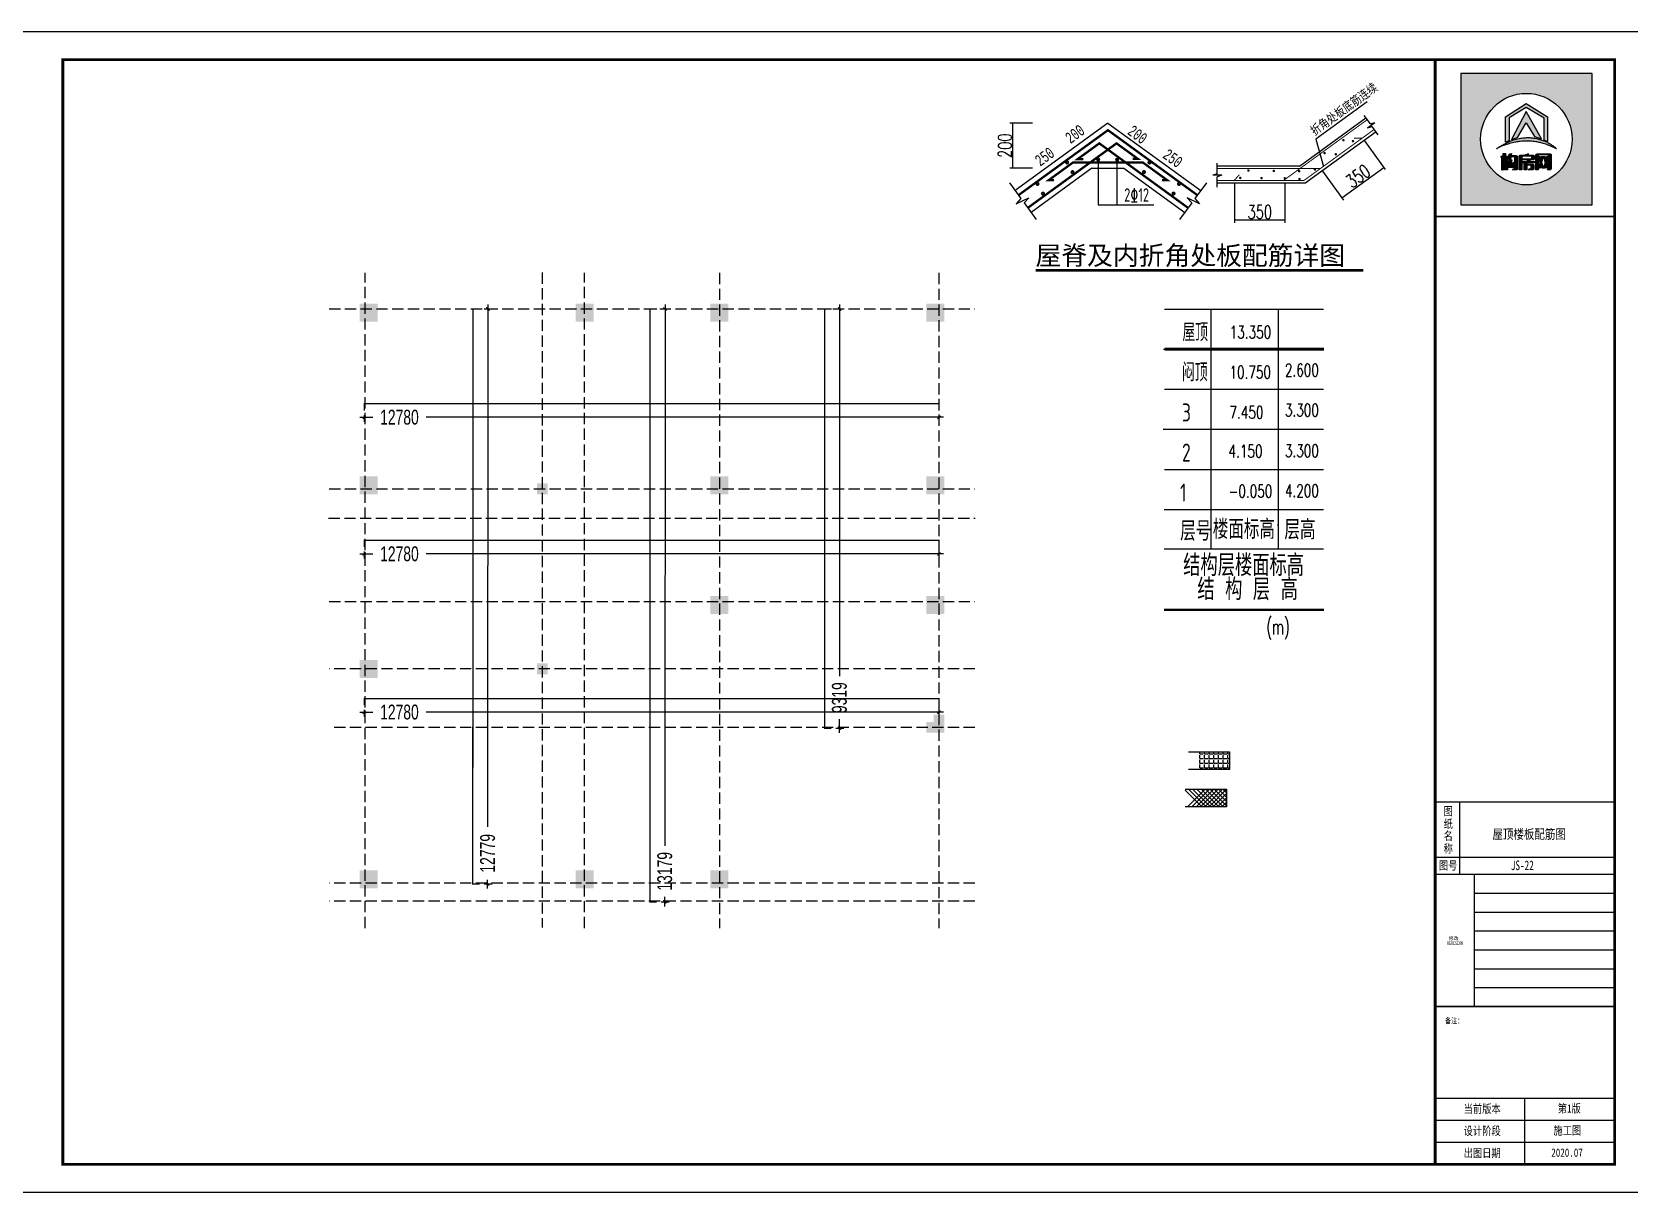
# Model space of a CAD drawing. Header units: millimetres. Extents: x -807114 to 558292, y -468455 to -61603.
# Drawn here: x 406278 to 441795, y -254641 to -228857 of the extents above; entities that cross this region are included whole.
import ezdxf
from ezdxf.enums import TextEntityAlignment as Align

# ---------------------------------------------------------------- set-up
doc = ezdxf.new("R2010")
doc.units = ezdxf.units.MM
doc.header["$LTSCALE"] = 1000
doc.linetypes.add('DASH', pattern=[0.35, 0.25, -0.1])
for name, color, linetype in [('DDIM', 2, 'Continuous'), ('DIM', 3, 'Continuous'), ('DIM_SYMB', 3, 'Continuous'), ('GANG', 1, 'Continuous'), ('lead', 3, 'Continuous'), ('PUB_DIM', 3, 'Continuous'), ('PUB_TAB', 117, 'Continuous'), ('PUB_TEXT', 3, 'Continuous'), ('PUB_TITLE', 4, 'Continuous'), ('REIN', 1, 'Continuous'), ('S_BEAMDIMMASS', 2, 'Continuous'), ('STEEL', 1, 'Continuous'), ('TE', 221, 'Continuous'), ('TEXT', 7, 'Continuous'), ('XX', 8, 'Continuous'), ('YHJ_图名', 7, 'Continuous'), ('建-文字', 7, 'Continuous'), ('建-轴', 1, 'Continuous')]:
    doc.layers.add(name, color=color, linetype=linetype)
doc.layers.add('YHG_表格', color=3, linetype='Continuous', lineweight=18)
doc.styles.add('_HZTXT', font='txt', dxfattribs={"bigfont": 'HZTXT'})
doc.styles.add('_SIMPLEX', font='txt.shx', dxfattribs={"width": 0.8, "bigfont": 'hztxt.shx'})
doc.styles.add('_TCH_DIM_T3', font='SIMPLEX', dxfattribs={"width": 0.705882, "bigfont": 'GBCBIG'})
doc.styles.add('HCJG_Dim', font='HCJG.shx', dxfattribs={"width": 0.7, "bigfont": 'hztxt.shx'})
doc.styles.add('HZTXT', font='MONOTXT', dxfattribs={"width": 0.7, "height": 450, "bigfont": 'HZTXT'})
doc.styles.add('TSSD_Rein', font='Tssdeng.shx', dxfattribs={"width": 0.7, "bigfont": 'hztxt.shx'})
doc.styles.add('uni-黑体', font='simhei.ttf')
doc.styles.add('ZDBOX', font='simsun.ttc', dxfattribs={"width": 0.7})
doc.styles.add('双线', font='tssdeng2.shx', dxfattribs={"width": 0.75, "bigfont": 'tssdchn.shx'})
doc.styles.add('宋体', font='simsun.ttc', dxfattribs={"width": 0.8})
doc.styles.add('黑体', font='', dxfattribs={"width": 0.85})
doc.styles.get('黑体').set_extended_font_data('SimHei')
doc.dimstyles.new('_TCH_ARCH&&25', dxfattribs={"dimtxt": 74.375, "dimasz": 25, "dimexe": 62.5, "dimexo": 75, "dimgap": 25, "dimtad": 1, "dimdec": 0, "dimzin": 0, "dimdsep": 46, "dimtxsty": '_TCH_DIM_T3', "dimblk": 'ARCHTICK', "dimcen": 0.09, "dimclrt": 7, "dimazin": 2, "dimtfac": 1, "dimtdec": 0, "dimtix": 1, "dimtmove": 2, "dimatfit": 3, "dimfxl": 1, "dimtolj": 1, "dimtzin": 0, "dimarcsym": 0})
doc.dimstyles.new('HCJG_100_100', dxfattribs={"dimtxt": 300, "dimasz": 100, "dimexe": 100, "dimexo": 250, "dimgap": 100, "dimtad": 1, "dimdec": 0, "dimzin": 0, "dimdsep": 46, "dimtxsty": 'HCJG_Dim', "dimblk": 'ArchTick', "dimcen": 0, "dimdle": 100, "dimclrd": 3, "dimclre": 3, "dimclrt": 7, "dimadec": 0, "dimazin": 0, "dimtfac": 1, "dimtdec": 0, "dimtix": 1, "dimtmove": 2, "dimatfit": 3, "dimfxl": 1, "dimtolj": 1, "dimtzin": 0, "dimarcsym": 0})

# ---------------------------------------------------------------- blocks, each defined once
blk = doc.blocks.new('sadasfafa')
h = blk.add_hatch(color=252)
h.dxf.hatch_style = 1
h.paths.add_polyline_path([(1853311, -2488040), (1853311, -2490368), (1855639, -2490368), (1855639, -2488040)])
h.paths.add_polyline_path([(1855286, -2489204, 1), (1853664, -2489204, 1)], flags=16)
edge = h.paths.add_edge_path(flags=0)
edge.add_spline(control_points=[(1853945, -2489376), (1853935, -2489385), (1854022, -2489327), (1854064, -2489324), (1854178, -2489280), (1854273, -2489257), (1854375, -2489242), (1854470, -2489236), (1854555, -2489239), (1854630, -2489250), (1854700, -2489259), (1854781, -2489280), (1854854, -2489303), (1854917, -2489335), (1854967, -2489354), (1854993, -2489368), (1855014, -2489382), (1854982, -2489354), (1854965, -2489332), (1854910, -2489297), (1854854, -2489260), (1854784, -2489234), (1854713, -2489206), (1854640, -2489189), (1854569, -2489179), (1854497, -2489176), (1854414, -2489178), (1854321, -2489198), (1854229, -2489222), (1854147, -2489257), (1854080, -2489292), (1854021, -2489325), (1853977, -2489352), (1853953, -2489369), (1853945, -2489376)], knot_values=[0, 0, 0, 0, 114.670179, 423.637006, 763.89867, 1083.683754, 1343.405239, 1688.07646, 1952.326814, 2113.699055, 2375.693807, 2595.188681, 2872.839541, 3068.155951, 3238.592156, 3348.056762, 3361.095167, 3431.805845, 3527.265261, 3733.200323, 3952.805082, 4160.23278, 4398.128766, 4650.488133, 4837.16968, 5050.428326, 5308.684497, 5588.159898, 5913.430939, 6163.12325, 6398.139207, 6601.625078, 6772.549769, 6871.149972, 6871.149972, 6871.149972, 6871.149972], degree=3, periodic=1)
h.paths.add_polyline_path([(1854530, -2489580), (1854534, -2489580), (1854534, -2489603), (1854618, -2489603), (1854618, -2489621), (1854481, -2489621), (1854481, -2489650), (1854589, -2489650), (1854599, -2489656), (1854606, -2489666), (1854606, -2489733), (1854600, -2489742), (1854590, -2489750), (1854506, -2489750), (1854514, -2489740), (1854518, -2489731), (1854552, -2489731), (1854558, -2489728), (1854560, -2489721), (1854560, -2489675), (1854558, -2489670), (1854553, -2489667), (1854481, -2489667), (1854481, -2489750), (1854436, -2489750), (1854436, -2489626), (1854433, -2489621), (1854406, -2489621), (1854406, -2489603), (1854488, -2489603), (1854488, -2489590)], flags=0)
h.paths.add_polyline_path([(1854486, -2489468), (1854506, -2489461), (1854506, -2489485), (1854510, -2489489), (1854601, -2489489), (1854609, -2489494), (1854615, -2489502), (1854615, -2489556), (1854607, -2489564), (1854599, -2489569), (1854401, -2489569), (1854394, -2489573), (1854394, -2489750), (1854349, -2489750), (1854349, -2489504), (1854355, -2489495), (1854367, -2489489), (1854462, -2489489), (1854462, -2489474)], flags=0)
h.paths.add_polyline_path([(1854394, -2489554), (1854394, -2489512), (1854404, -2489506), (1854562, -2489506), (1854570, -2489513), (1854570, -2489554)], flags=0)
h.paths.add_polyline_path([(1854214, -2489569), (1854203, -2489632), (1854193, -2489683), (1854194, -2489689), (1854218, -2489689), (1854220, -2489683), (1854214, -2489633), (1854254, -2489614), (1854263, -2489686), (1854263, -2489700), (1854255, -2489709), (1854159, -2489709), (1854150, -2489702), (1854148, -2489692), (1854173, -2489569)], flags=0)
h.paths.add_polyline_path([(1854187, -2489466), (1854213, -2489458), (1854207, -2489496), (1854296, -2489496), (1854305, -2489498), (1854312, -2489505), (1854314, -2489513), (1854314, -2489733), (1854310, -2489741), (1854301, -2489750), (1854231, -2489750), (1854238, -2489741), (1854243, -2489730), (1854261, -2489730), (1854268, -2489727), (1854270, -2489720), (1854270, -2489531), (1854270, -2489526), (1854267, -2489521), (1854260, -2489516), (1854202, -2489516), (1854201, -2489534), (1854196, -2489558), (1854150, -2489558), (1854159, -2489535), (1854165, -2489504), (1854167, -2489471)], flags=0)
h.paths.add_polyline_path([(1854140, -2489544), (1854140, -2489750), (1854114, -2489750), (1854114, -2489544)], flags=0)
h.paths.add_polyline_path([(1854056, -2489544), (1854053, -2489750), (1854031, -2489750), (1854031, -2489544)], flags=0)
h.paths.add_polyline_path([(1854107, -2489459), (1854107, -2489508), (1854139, -2489508), (1854139, -2489527), (1854107, -2489527), (1854107, -2489750), (1854062, -2489750), (1854062, -2489527), (1854029, -2489527), (1854029, -2489508), (1854062, -2489508), (1854062, -2489459)], flags=0)
h.paths.add_polyline_path([(1854209, -2489211), (1854471, -2488714), (1854743, -2489200), (1854618, -2489155), (1854470, -2488913), (1854318, -2489172)], flags=0)
h.paths.add_polyline_path([(1854102, -2488808), (1854470, -2488575), (1854848, -2488810), (1854848, -2489247), (1854790, -2489223), (1854790, -2488832), (1854471, -2488643), (1854168, -2488829), (1854168, -2489231), (1854102, -2489257)], flags=0)
h.paths.add_polyline_path([(1854685, -2489750), (1854641, -2489750), (1854641, -2489488), (1854641, -2489484), (1854646, -2489475), (1854656, -2489467), (1854898, -2489467), (1854907, -2489471), (1854916, -2489478), (1854916, -2489731), (1854908, -2489743), (1854902, -2489750), (1854847, -2489750), (1854858, -2489732), (1854866, -2489731), (1854869, -2489724), (1854869, -2489718), (1854867, -2489718), (1854836, -2489718), (1854826, -2489684), (1854814, -2489718), (1854746, -2489718), (1854736, -2489684), (1854722, -2489718), (1854689, -2489718), (1854689, -2489709), (1854691, -2489709), (1854720, -2489621), (1854685, -2489512)], flags=0)
h.paths.add_polyline_path([(1854779, -2489518), (1854809, -2489621), (1854781, -2489709), (1854777, -2489709), (1854750, -2489621), (1854775, -2489518)], flags=0)
h = blk.add_hatch(color=7)
h.dxf.hatch_style = 1
h.paths.add_polyline_path([(1854102, -2489257), (1854168, -2489231), (1854168, -2488829), (1854471, -2488643), (1854790, -2488832), (1854790, -2489223), (1854848, -2489247), (1854848, -2488810), (1854470, -2488575), (1854102, -2488808)])
h = blk.add_hatch(color=7)
h.dxf.hatch_style = 1
h.paths.add_polyline_path([(1854318, -2489172), (1854470, -2488913), (1854618, -2489155), (1854743, -2489200), (1854471, -2488714), (1854209, -2489211)])
h = blk.add_hatch(color=7)
h.dxf.hatch_style = 1
edge = h.paths.add_edge_path()
edge.add_spline(control_points=[(1853945, -2489376), (1853953, -2489369), (1853977, -2489352), (1854021, -2489325), (1854080, -2489292), (1854147, -2489257), (1854229, -2489222), (1854321, -2489198), (1854414, -2489178), (1854497, -2489176), (1854569, -2489179), (1854640, -2489189), (1854713, -2489206), (1854784, -2489234), (1854854, -2489260), (1854910, -2489297), (1854965, -2489332), (1854982, -2489354), (1855014, -2489382), (1854993, -2489368), (1854967, -2489354), (1854917, -2489335), (1854854, -2489303), (1854781, -2489280), (1854700, -2489259), (1854630, -2489250), (1854555, -2489239), (1854470, -2489236), (1854375, -2489242), (1854273, -2489257), (1854178, -2489280), (1854064, -2489324), (1854022, -2489327), (1853935, -2489385), (1853945, -2489376)], knot_values=[0, 0, 0, 0, 98.600203, 269.524894, 473.010766, 708.026723, 957.719033, 1282.990074, 1562.465475, 1820.721647, 2033.980292, 2220.661839, 2473.021206, 2710.917192, 2918.34489, 3137.949649, 3343.884711, 3439.344127, 3510.054805, 3523.09321, 3632.557816, 3802.994021, 3998.310431, 4275.961291, 4495.456165, 4757.450917, 4918.823158, 5183.073513, 5527.744733, 5787.466218, 6107.251302, 6447.512966, 6756.479793, 6871.149972, 6871.149972, 6871.149972, 6871.149972], degree=3, periodic=1)
h = blk.add_hatch(color=7)
h.dxf.hatch_style = 1
h.paths.add_polyline_path([(1854062, -2489459), (1854062, -2489508), (1854029, -2489508), (1854029, -2489527), (1854062, -2489527), (1854062, -2489750), (1854107, -2489750), (1854107, -2489527), (1854139, -2489527), (1854139, -2489508), (1854107, -2489508), (1854107, -2489459)])
h = blk.add_hatch(color=7)
h.dxf.hatch_style = 1
h.paths.add_polyline_path([(1854031, -2489544), (1854031, -2489750), (1854053, -2489750), (1854056, -2489544)])
h = blk.add_hatch(color=7)
h.dxf.hatch_style = 1
h.paths.add_polyline_path([(1854114, -2489544), (1854114, -2489750), (1854140, -2489750), (1854140, -2489544)])
h = blk.add_hatch(color=7)
h.dxf.hatch_style = 1
h.paths.add_polyline_path([(1854173, -2489569), (1854148, -2489692), (1854150, -2489702), (1854159, -2489709), (1854255, -2489709), (1854263, -2489700), (1854263, -2489686), (1854254, -2489614), (1854214, -2489633), (1854220, -2489683), (1854218, -2489689), (1854194, -2489689), (1854193, -2489683), (1854203, -2489632), (1854214, -2489569)])
h = blk.add_hatch(color=7)
h.dxf.hatch_style = 1
h.paths.add_polyline_path([(1854167, -2489471), (1854165, -2489504), (1854159, -2489535), (1854150, -2489558), (1854196, -2489558), (1854201, -2489534), (1854202, -2489516), (1854260, -2489516), (1854267, -2489521), (1854270, -2489526), (1854270, -2489531), (1854270, -2489720), (1854268, -2489727), (1854261, -2489730), (1854243, -2489730), (1854238, -2489741), (1854231, -2489750), (1854301, -2489750), (1854310, -2489741), (1854314, -2489733), (1854314, -2489513), (1854312, -2489505), (1854305, -2489498), (1854296, -2489496), (1854207, -2489496), (1854213, -2489458), (1854187, -2489466)])
h = blk.add_hatch(color=7)
h.dxf.hatch_style = 1
h.paths.add_polyline_path([(1854462, -2489474), (1854462, -2489489), (1854367, -2489489), (1854355, -2489495), (1854349, -2489504), (1854349, -2489750), (1854394, -2489750), (1854394, -2489573), (1854401, -2489569), (1854599, -2489569), (1854607, -2489564), (1854615, -2489556), (1854615, -2489502), (1854609, -2489494), (1854601, -2489489), (1854510, -2489489), (1854506, -2489485), (1854506, -2489461), (1854486, -2489468)])
h.paths.add_polyline_path([(1854394, -2489554), (1854394, -2489512), (1854404, -2489506), (1854562, -2489506), (1854570, -2489513), (1854570, -2489554)], flags=16)
h = blk.add_hatch(color=7)
h.dxf.hatch_style = 1
h.paths.add_polyline_path([(1854488, -2489590), (1854488, -2489603), (1854406, -2489603), (1854406, -2489621), (1854433, -2489621), (1854436, -2489626), (1854436, -2489750), (1854481, -2489750), (1854481, -2489667), (1854553, -2489667), (1854558, -2489670), (1854560, -2489675), (1854560, -2489721), (1854558, -2489728), (1854552, -2489731), (1854518, -2489731), (1854514, -2489740), (1854506, -2489750), (1854590, -2489750), (1854600, -2489742), (1854606, -2489733), (1854606, -2489666), (1854599, -2489656), (1854589, -2489650), (1854481, -2489650), (1854481, -2489621), (1854618, -2489621), (1854618, -2489603), (1854534, -2489603), (1854534, -2489580), (1854530, -2489580)])
h = blk.add_hatch(color=7)
h.dxf.hatch_style = 1
h.paths.add_polyline_path([(1854685, -2489512), (1854685, -2489493), (1854693, -2489483), (1854862, -2489483), (1854869, -2489491), (1854869, -2489724), (1854866, -2489731), (1854858, -2489732), (1854847, -2489750), (1854902, -2489750), (1854908, -2489743), (1854916, -2489731), (1854916, -2489478), (1854907, -2489471), (1854898, -2489467), (1854656, -2489467), (1854646, -2489475), (1854641, -2489484), (1854641, -2489488), (1854641, -2489750), (1854685, -2489750)])
h = blk.add_hatch(color=7)
h.dxf.hatch_style = 1
h.paths.add_polyline_path([(1854866, -2489709), (1854840, -2489621), (1854866, -2489512), (1854836, -2489512), (1854824, -2489558), (1854808, -2489512), (1854745, -2489512), (1854734, -2489557), (1854719, -2489512), (1854689, -2489512), (1854720, -2489621), (1854691, -2489709), (1854689, -2489709), (1854689, -2489710), (1854689, -2489718), (1854722, -2489718), (1854736, -2489684), (1854746, -2489718), (1854814, -2489718), (1854826, -2489684), (1854836, -2489718), (1854867, -2489718), (1854867, -2489709)])
h.paths.add_polyline_path([(1854779, -2489518), (1854809, -2489621), (1854781, -2489709), (1854777, -2489709), (1854750, -2489621), (1854775, -2489518)], flags=16)
for points in [[(1855639, -2488040), (1853311, -2488040), (1853311, -2490368), (1855639, -2490368)], [(1854102, -2489257), (1854102, -2488808), (1854470, -2488575), (1854848, -2488810), (1854848, -2489247), (1854790, -2489223), (1854790, -2488832), (1854471, -2488643), (1854168, -2488829), (1854168, -2489231)], [(1854209, -2489211), (1854318, -2489172), (1854470, -2488913), (1854618, -2489155), (1854743, -2489200), (1854471, -2488714)], [(1854062, -2489459), (1854107, -2489459), (1854107, -2489508), (1854139, -2489508), (1854139, -2489527), (1854107, -2489527), (1854107, -2489750), (1854062, -2489750), (1854062, -2489527), (1854029, -2489527), (1854029, -2489508), (1854062, -2489508)], [(1854056, -2489544), (1854031, -2489544), (1854031, -2489750), (1854053, -2489750)], [(1854114, -2489544), (1854140, -2489544), (1854140, -2489750), (1854114, -2489750)], [(1854462, -2489474), (1854486, -2489468), (1854506, -2489461), (1854506, -2489485), (1854510, -2489489), (1854601, -2489489), (1854609, -2489494), (1854615, -2489502), (1854615, -2489556), (1854607, -2489564), (1854599, -2489569), (1854401, -2489569), (1854394, -2489573), (1854394, -2489750), (1854349, -2489750), (1854349, -2489504), (1854355, -2489495), (1854367, -2489489), (1854462, -2489489)], [(1854394, -2489554), (1854570, -2489554), (1854570, -2489513), (1854562, -2489506), (1854404, -2489506), (1854394, -2489512)], [(1854488, -2489590), (1854530, -2489580), (1854534, -2489580), (1854534, -2489603), (1854618, -2489603), (1854618, -2489621), (1854481, -2489621), (1854481, -2489650), (1854589, -2489650), (1854599, -2489656), (1854606, -2489666), (1854606, -2489733), (1854600, -2489742), (1854590, -2489750), (1854506, -2489750), (1854514, -2489740), (1854518, -2489731), (1854552, -2489731), (1854558, -2489728), (1854560, -2489721), (1854560, -2489675), (1854558, -2489670), (1854553, -2489667), (1854481, -2489667), (1854481, -2489750), (1854436, -2489750), (1854436, -2489626), (1854433, -2489621), (1854406, -2489621), (1854406, -2489603), (1854488, -2489603)], [(1854641, -2489750), (1854641, -2489488), (1854641, -2489484), (1854646, -2489475), (1854656, -2489467), (1854898, -2489467), (1854907, -2489471), (1854916, -2489478), (1854916, -2489731), (1854908, -2489743), (1854902, -2489750), (1854847, -2489750), (1854858, -2489732), (1854866, -2489731), (1854869, -2489724), (1854869, -2489491), (1854862, -2489483), (1854693, -2489483), (1854685, -2489493), (1854685, -2489750)], [(1854775, -2489518), (1854779, -2489518), (1854809, -2489621), (1854781, -2489709), (1854777, -2489709), (1854750, -2489621)]]:
    blk.add_lwpolyline(points, close=True)
for points in [[(1854173, -2489569), (1854214, -2489569), (1854203, -2489632), (1854193, -2489683), (1854194, -2489689), (1854218, -2489689), (1854220, -2489683), (1854214, -2489633), (1854254, -2489614), (1854263, -2489686), (1854263, -2489700), (1854255, -2489709), (1854159, -2489709), (1854150, -2489702), (1854148, -2489692), (1854173, -2489569)], [(1854167, -2489471), (1854187, -2489466), (1854213, -2489458), (1854207, -2489496), (1854296, -2489496), (1854305, -2489498), (1854312, -2489505), (1854314, -2489513), (1854314, -2489733), (1854310, -2489741), (1854301, -2489750), (1854231, -2489750), (1854238, -2489741), (1854243, -2489730), (1854261, -2489730), (1854268, -2489727), (1854270, -2489720), (1854270, -2489531), (1854270, -2489526), (1854267, -2489521), (1854260, -2489516), (1854202, -2489516), (1854201, -2489534), (1854196, -2489558), (1854150, -2489558), (1854150, -2489558), (1854159, -2489535), (1854165, -2489504), (1854167, -2489471)], [(1854866, -2489709), (1854866, -2489709), (1854867, -2489709), (1854867, -2489718), (1854836, -2489718), (1854826, -2489684), (1854814, -2489718), (1854746, -2489718), (1854736, -2489684), (1854722, -2489718), (1854689, -2489718), (1854689, -2489710), (1854689, -2489709), (1854691, -2489709), (1854720, -2489621), (1854689, -2489512)]]:
    blk.add_lwpolyline(points)
at = {"color": 7}
blk.add_lwpolyline([(1854689, -2489512), (1854719, -2489512), (1854734, -2489557), (1854745, -2489512), (1854808, -2489512), (1854824, -2489558), (1854836, -2489512), (1854866, -2489512), (1854840, -2489621), (1854866, -2489709)], dxfattribs=at)
blk.add_circle((1854475, -2489204), 811)
at = {"start_tangent": (-0.74079, -0.671736), "end_tangent": (-0.74079, -0.671736)}
blk.add_spline([(1853945, -2489376), (1853977, -2489357), (1854071, -2489318), (1854178, -2489282), (1854280, -2489257), (1854365, -2489245), (1854479, -2489238), (1854566, -2489241), (1854619, -2489248), (1854704, -2489261), (1854775, -2489279), (1854861, -2489308), (1854920, -2489335), (1854972, -2489357), (1855003, -2489375), (1855007, -2489377), (1854990, -2489361), (1854968, -2489339), (1854913, -2489299), (1854851, -2489261), (1854787, -2489235), (1854714, -2489208), (1854633, -2489189), (1854572, -2489180), (1854501, -2489177), (1854416, -2489181), (1854326, -2489198), (1854222, -2489227), (1854146, -2489259), (1854077, -2489294), (1854019, -2489327), (1853971, -2489357), (1853945, -2489376)], degree=3, dxfattribs=at)
blk = doc.blocks.new('_ArchTick')
at = {"color": 0, "linetype": 'ByBlock', "const_width": 0.15}
blk.add_lwpolyline([(-0.5, -0.5), (0.5, 0.5)], dxfattribs=at)
blk = doc.blocks.new('*D9943')
at = {"layer": 'Defpoints', "color": 0}
for p in [(428090, -230885), (428605, -230885), (428605, -231885)]:
    blk.add_point(p, dxfattribs=at)
at = {"layer": 'PUB_DIM', "color": 0, "lineweight": -2}
for p, q in [((428530, -230885), (428028, -230885)), ((428090, -231885), (428090, -230885)), ((428530, -231885), (428028, -231885))]:
    blk.add_line(p, q, dxfattribs=at)
at = {"layer": 'PUB_DIM', "color": 0, "linetype": 'ByBlock', "lineweight": -2, "xscale": 25, "yscale": 25, "zscale": 25}
for p, rotation in [((428090, -230885), 89.99999999829247), ((428090, -231885), 269.9999999982925)]:
    blk.add_blockref('_ArchTick', p, dxfattribs=dict(at, rotation=rotation))
at = {"layer": 'PUB_DIM', "color": 7, "insert": (427915, -231385), "char_height": 300, "attachment_point": 5, "rotation": 90, "style": '_TCH_DIM_T3'}
blk.add_mtext('\\A1;200', dxfattribs=at)
blk = doc.blocks.new('*D9944')
at = {"layer": 'Defpoints', "color": 0}
for p in [(433023, -232146), (434143, -232146), (434143, -233035)]:
    blk.add_point(p, dxfattribs=at)
at = {"layer": 'PUB_DIM', "color": 0, "lineweight": -2}
for p, q in [((433023, -232221), (433023, -233098)), ((434143, -232221), (434143, -233098)), ((433023, -233035), (434143, -233035))]:
    blk.add_line(p, q, dxfattribs=at)
at = {"layer": 'PUB_DIM', "color": 0, "linetype": 'ByBlock', "lineweight": -2, "xscale": 25, "yscale": 25, "zscale": 25, "rotation": 180}
blk.add_blockref('_ArchTick', (433023, -233035), dxfattribs=at)
at = {"layer": 'PUB_DIM', "color": 0, "linetype": 'ByBlock', "lineweight": -2, "xscale": 25, "yscale": 25, "zscale": 25}
blk.add_blockref('_ArchTick', (434143, -233035), dxfattribs=at)
at = {"layer": 'PUB_DIM', "color": 7, "insert": (433583, -232860), "char_height": 300, "attachment_point": 5, "style": '_TCH_DIM_T3'}
blk.add_mtext('\\A1;350', dxfattribs=at)
blk = doc.blocks.new('*D9945')
at = {"layer": 'Defpoints', "color": 0}
for p in [(435864, -231214), (434933, -231890), (436338, -231866)]:
    blk.add_point(p, dxfattribs=at)
at = {"layer": 'PUB_DIM', "color": 0, "lineweight": -2}
for p, q in [((435908, -231275), (436374, -231916)), ((435407, -232542), (436338, -231866)), ((434978, -231951), (435444, -232593))]:
    blk.add_line(p, q, dxfattribs=at)
at = {"layer": 'PUB_DIM', "color": 0, "linetype": 'ByBlock', "lineweight": -2, "xscale": 25, "yscale": 25, "zscale": 25}
for p, rotation in [((436338, -231866), 36.00000000000257), ((435407, -232542), 216.0000000000026)]:
    blk.add_blockref('_ArchTick', p, dxfattribs=dict(at, rotation=rotation))
at = {"layer": 'PUB_DIM', "color": 7, "insert": (435769, -232062), "char_height": 300, "attachment_point": 5, "rotation": 36, "style": '_TCH_DIM_T3'}
blk.add_mtext('\\A1;350', dxfattribs=at)
blk = doc.blocks.new('ArchTick')
at = {"color": 0, "const_width": 0.5}
blk.add_lwpolyline([(-0.71, -0.71), (0.71, 0.71)], dxfattribs=at)
blk = doc.blocks.new('*D9947')
at = {"layer": 'Defpoints', "color": 0}
for p in [(420025, -235013), (420020, -248192), (420351, -248192)]:
    blk.add_point(p, dxfattribs=at)
at = {"layer": 'DIM', "color": 3, "lineweight": -2}
for p, q in [((420275, -235013), (420456, -235013)), ((420356, -234913), (420351, -246946)), ((420270, -248192), (420451, -248192)), ((420351, -248292), (420351, -248081))]:
    blk.add_line(p, q, dxfattribs=at)
at = {"layer": 'DIM', "color": 3, "linetype": 'ByBlock', "lineweight": -2, "xscale": 50, "yscale": 50, "zscale": 50}
for p, rotation in [((420356, -235013), 89.97854303379016), ((420351, -248192), 269.9785430337902)]:
    blk.add_blockref('ArchTick', p, dxfattribs=dict(at, rotation=rotation))
at = {"layer": 'DIM', "color": 7, "insert": (420351, -247513), "char_height": 330, "attachment_point": 5, "rotation": 89.9785, "style": 'HCJG_Dim'}
blk.add_mtext('\\A1;13179', dxfattribs=at)
blk = doc.blocks.new('*D9948')
at = {"layer": 'Defpoints', "color": 0}
for p in [(416086, -235013), (416081, -247792), (416412, -247792)]:
    blk.add_point(p, dxfattribs=at)
at = {"layer": 'DIM', "color": 3, "lineweight": -2}
for p, q in [((416336, -235013), (416517, -235013)), ((416417, -234913), (416412, -246524)), ((416331, -247792), (416512, -247792)), ((416412, -247892), (416412, -247703))]:
    blk.add_line(p, q, dxfattribs=at)
at = {"layer": 'DIM', "color": 3, "linetype": 'ByBlock', "lineweight": -2, "xscale": 50, "yscale": 50, "zscale": 50}
for p, rotation in [((416417, -235013), 89.97787141925265), ((416412, -247792), 269.9778714192527)]:
    blk.add_blockref('ArchTick', p, dxfattribs=dict(at, rotation=rotation))
at = {"layer": 'DIM', "color": 7, "insert": (416412, -247113), "char_height": 330, "attachment_point": 5, "rotation": 89.9779, "style": 'HCJG_Dim'}
blk.add_mtext('\\A1;12779', dxfattribs=at)
blk = doc.blocks.new('*D9949')
at = {"layer": 'Defpoints', "color": 0}
for p in [(413668, -237121), (426448, -237121), (413668, -237421)]:
    blk.add_point(p, dxfattribs=at)
at = {"layer": 'DIM', "color": 3, "lineweight": -2}
for p, q in [((413568, -237421), (413855, -237421)), ((413668, -237371), (413668, -237521)), ((426548, -237421), (415045, -237421)), ((426448, -237371), (426448, -237521))]:
    blk.add_line(p, q, dxfattribs=at)
at = {"layer": 'DIM', "color": 3, "linetype": 'ByBlock', "lineweight": -2, "xscale": 50, "yscale": 50, "zscale": 50}
for p, rotation in [((413668, -237421), 179.9999994006006), ((426448, -237421), 359.9999994006006)]:
    blk.add_blockref('ArchTick', p, dxfattribs=dict(at, rotation=rotation))
at = {"layer": 'DIM', "color": 7, "insert": (414450, -237421), "char_height": 330, "attachment_point": 5, "rotation": 360, "style": 'HCJG_Dim'}
blk.add_mtext('\\A1;12780', dxfattribs=at)
blk = doc.blocks.new('*D9950')
at = {"layer": 'Defpoints', "color": 0}
for p in [(413668, -240156), (426448, -240156), (413668, -240457)]:
    blk.add_point(p, dxfattribs=at)
at = {"layer": 'DIM', "color": 3, "lineweight": -2}
for p, q in [((413668, -240406), (413668, -240557)), ((426448, -240406), (426448, -240557)), ((413568, -240457), (413855, -240457)), ((426548, -240457), (415045, -240457))]:
    blk.add_line(p, q, dxfattribs=at)
at = {"layer": 'DIM', "color": 3, "linetype": 'ByBlock', "lineweight": -2, "xscale": 50, "yscale": 50, "zscale": 50}
for p, rotation in [((413668, -240457), 179.9999994006006), ((426448, -240457), 359.9999994006007)]:
    blk.add_blockref('ArchTick', p, dxfattribs=dict(at, rotation=rotation))
at = {"layer": 'DIM', "color": 7, "insert": (414450, -240457), "char_height": 330, "attachment_point": 5, "rotation": 360, "style": 'HCJG_Dim'}
blk.add_mtext('\\A1;12780', dxfattribs=at)
blk = doc.blocks.new('*D9951')
at = {"layer": 'Defpoints', "color": 0}
for p in [(413668, -243675), (413668, -243975), (426448, -243675)]:
    blk.add_point(p, dxfattribs=at)
at = {"layer": 'DIM', "color": 3, "lineweight": -2}
for p, q in [((413568, -243975), (413855, -243975)), ((413668, -243925), (413668, -244075)), ((426548, -243975), (415045, -243975)), ((426448, -243925), (426448, -244075))]:
    blk.add_line(p, q, dxfattribs=at)
at = {"layer": 'DIM', "color": 3, "linetype": 'ByBlock', "lineweight": -2, "xscale": 50, "yscale": 50, "zscale": 50}
for p, rotation in [((413668, -243975), 179.9999994006006), ((426448, -243975), 359.9999994006007)]:
    blk.add_blockref('ArchTick', p, dxfattribs=dict(at, rotation=rotation))
at = {"layer": 'DIM', "color": 7, "insert": (414450, -243975), "char_height": 330, "attachment_point": 5, "rotation": 360, "style": 'HCJG_Dim'}
blk.add_mtext('\\A1;12780', dxfattribs=at)
blk = doc.blocks.new('*D9952')
at = {"layer": 'Defpoints', "color": 0}
for p in [(423910, -235013), (423905, -244332), (424235, -244332)]:
    blk.add_point(p, dxfattribs=at)
at = {"layer": 'DIM', "color": 3, "lineweight": -2}
for p, q in [((424160, -235013), (424340, -235013)), ((424240, -234913), (424236, -243173)), ((424155, -244332), (424335, -244332)), ((424235, -244432), (424236, -244132))]:
    blk.add_line(p, q, dxfattribs=at)
at = {"layer": 'DIM', "color": 3, "linetype": 'ByBlock', "lineweight": -2, "xscale": 50, "yscale": 50, "zscale": 50}
for p, rotation in [((424240, -235013), 89.96965551558911), ((424235, -244332), 269.9696555155891)]:
    blk.add_blockref('ArchTick', p, dxfattribs=dict(at, rotation=rotation))
at = {"layer": 'DIM', "color": 7, "insert": (424235, -243653), "char_height": 330, "attachment_point": 5, "rotation": 89.9697, "style": 'HCJG_Dim'}
blk.add_mtext('\\A1;9319', dxfattribs=at)

msp = doc.modelspace()

# ---------------------------------------------------------------- hatches: boundary and pattern name
h = msp.add_hatch(color=256)
h.dxf.hatch_style = 1
h.paths.add_polyline_path([(421367.6, -247492.8), (421367.6, -247892.8), (421767.6, -247892.8), (421767.6, -247492.8)])
h.paths.add_polyline_path([(413567.6, -247492.8), (413567.6, -247892.8), (413967.6, -247892.8), (413967.6, -247492.8)])
h.paths.add_polyline_path([(417507.6, -239132.8), (417747.6, -239132.8), (417747.6, -238892.8), (417507.6, -238892.8)])
h.paths.add_polyline_path([(421367.6, -235292.8), (421767.6, -235292.8), (421767.6, -234892.8), (421367.6, -234892.8)])
h.paths.add_polyline_path([(417507.6, -243132.8), (417747.6, -243132.8), (417747.6, -242892.8), (417507.6, -242892.8)])
h.paths.add_polyline_path([(426167.6, -235292.8), (426567.6, -235292.8), (426567.6, -234892.8), (426167.6, -234892.8)])
h.paths.add_polyline_path([(418367.6, -247492.8), (418367.6, -247892.8), (418767.6, -247892.8), (418767.6, -247492.8)])
h.paths.add_polyline_path([(413567.6, -238732.8), (413567.6, -239132.8), (413967.6, -239132.8), (413967.6, -238732.8)])
h.paths.add_polyline_path([(426167.6, -238732.8), (426167.6, -239132.8), (426567.6, -239132.8), (426567.6, -238732.8)])
h.paths.add_polyline_path([(426167.6, -244192.8), (426167.6, -244432.8), (426567.6, -244432.8), (426567.6, -244032.8), (426327.6, -244032.8), (426327.6, -244192.8)])
h.paths.add_polyline_path([(413567.6, -235292.8), (413967.6, -235292.8), (413967.6, -234892.8), (413567.6, -234892.8)])
h.paths.add_polyline_path([(418367.6, -235292.8), (418767.6, -235292.8), (418767.6, -234892.8), (418367.6, -234892.8)])
h.paths.add_polyline_path([(426167.6, -241392.8), (426167.6, -241792.8), (426567.6, -241792.8), (426567.6, -241392.8)])
h.paths.add_polyline_path([(421367.6, -238732.8), (421367.6, -239132.8), (421767.6, -239132.8), (421767.6, -238732.8)])
h.paths.add_polyline_path([(413567.6, -242812.8), (413567.6, -243212.8), (413967.6, -243212.8), (413967.6, -242812.8)])
h.paths.add_polyline_path([(421367.6, -241392.8), (421367.6, -241792.8), (421767.6, -241792.8), (421767.6, -241392.8)])

# ---------------------------------------------------------------- linework, layer by layer
for p, q in [((438034.7, -247581.2), (438034.7, -245969.7)), ((437482.2, -247197.5), (441472.5, -247197.5))]:
    msp.add_line(p, q)
at = {"const_width": 30.7}
for points in [[(437482.2, -232958.5), (441472.5, -232958.5)], [(437482.2, -245969.7), (441472.5, -245969.7)], [(437482.2, -247581.2), (441472.5, -247581.2)], [(437482.2, -250514.4), (441472.5, -250514.4)]]:
    msp.add_lwpolyline(points, dxfattribs=at)
at = {"layer": 'DDIM'}
for p, q in [((434462.4, -231837.3), (435941.8, -230762.4)), ((434587.1, -232221.3), (436167.5, -231073)), ((434462.4, -231837.3), (432633.6, -231837.3)), ((434587.1, -232221.3), (432633.6, -232221.3))]:
    msp.add_line(p, q, dxfattribs=at)
at = {"layer": 'DIM_SYMB', "const_width": 56}
msp.add_lwpolyline([(428595.4, -234153.2), (435883.4, -234153.2)], dxfattribs=at)
at = {"layer": 'GANG', "const_width": 21.9}
for points in [[(434112.5, -232157.2), (435973.1, -230805.4)], [(434566.3, -232157.2), (436129.9, -231021.2)], [(435864.2, -231214.2), (435681.1, -231214.2)], [(434933.5, -231890.5), (432633.6, -231890.5)], [(434566.3, -232157.2), (432633.6, -232157.2)], [(433012.6, -232157.2), (433128.5, -232029.3)]]:
    msp.add_lwpolyline(points, dxfattribs=at)
at = {"layer": 'GANG', "const_width": 27.4}
for points in [[(435010.3, -231554.9, -1), (435036.4, -231546.4, -1)], [(435261, -231580, -1), (435287.1, -231571.5, -1)], [(435429.4, -231268.3, -1), (435455.5, -231259.8, -1)], [(435642.6, -231286.4, -1), (435668.6, -231277.9, -1)], [(433342.9, -231933.5, 1), (433316.8, -231942, 1)], [(433907.7, -231941, 1), (433881.6, -231949.5, 1)], [(434471.3, -231953.8, 1), (434444.1, -231949.9, 1)], [(434795.6, -231918.1, -1), (434821.7, -231909.6, -1)], [(433162.1, -232097.5, 1), (433136, -232106, 1)], [(433634.6, -232100.2, 1), (433608.5, -232108.7, 1)], [(434153.7, -232105.8, 1), (434127.6, -232114.3, 1)], [(434451, -232124.4, -1), (434478.2, -232128.2, -1)]]:
    msp.add_lwpolyline(points, format="xyb", close=True, dxfattribs=at)
at = {"layer": 'lead'}
for p, q in [((429988.9, -231674.9), (429988.9, -232698.6)), ((430403.2, -231674.9), (430403.2, -232698.6)), ((429988.9, -232698.6), (431226.2, -232698.6))]:
    msp.add_line(p, q, dxfattribs=at)
for points in [[(428015.6, -232208.6), (428269.9, -232558.6), (428165.7, -232673.8), (428444.6, -232540.4), (428340.4, -232655.7), (428611, -233028.1)], [(432395.8, -232208.6), (432141.5, -232558.6), (432245.7, -232673.8), (431966.8, -232540.4), (432071, -232655.7), (431800.4, -233028.1)]]:
    msp.add_lwpolyline(points, dxfattribs=at)
at = {"layer": 'PUB_DIM'}
for p, q in [((435974.3, -230407.8), (434831.5, -231238.1)), ((436042.6, -230901.1), (435905.8, -230712.8)), ((435980.8, -230988.8), (436141.2, -230872.3)), ((435980.8, -230988.8), (436082.7, -230956.3)), ((436042.6, -230901.1), (436141.2, -230872.3)), ((436216.5, -231140.4), (436082.7, -230956.3)), ((434831.5, -231238.1), (434996.4, -231844.8)), ((432633.6, -232008.8), (432633.6, -231776)), ((432633.6, -232008.8), (432536.9, -232043.4)), ((432735.2, -232043.4), (432536.9, -232043.4)), ((432735.2, -232043.4), (432633.6, -232077)), ((432633.6, -232304.5), (432633.6, -232077))]:
    msp.add_line(p, q, dxfattribs=at)
at = {"layer": 'PUB_TAB'}
msp.add_line((431456, -239469.2), (434992.7, -239469.2), dxfattribs=at)
msp.add_line((431456, -239469.2), (434992.7, -239469.2), dxfattribs=at)
msp.add_line((431456, -239469.2), (434992.7, -239469.2), dxfattribs=at)
msp.add_line((431456, -239469.2), (434992.7, -239469.2), dxfattribs=at)
msp.add_line((431456, -239469.2), (434992.7, -239469.2), dxfattribs=at)
msp.add_line((431456, -239469.2), (434992.7, -239469.2), dxfattribs=at)
msp.add_line((431456, -239469.2), (434992.7, -239469.2), dxfattribs=at)
msp.add_line((431456, -239469.2), (434992.7, -239469.2), dxfattribs=at)
at = {"layer": 'PUB_TITLE'}
for p, q in [((437482.2, -252553.8), (441472.5, -252553.8)), ((439477.3, -254027.2), (439477.3, -252553.8)), ((437482.2, -253045), (441472.5, -253045)), ((437482.2, -253536.1), (441472.5, -253536.1))]:
    msp.add_line(p, q, dxfattribs=at)
for points in [[(405620.4, -254641.1), (442086.5, -254641.1), (442086.5, -228857), (405620.4, -228857)], [(406965.7, -254027.2), (441472.5, -254027.2), (441472.5, -229470.9), (406965.7, -229470.9)]]:
    msp.add_lwpolyline(points, close=True, dxfattribs=at)
at = {"layer": 'PUB_TITLE', "const_width": 61.4}
msp.add_lwpolyline([(406965.7, -254027.2), (441472.5, -254027.2), (441472.5, -229470.9), (406965.7, -229470.9)], close=True, dxfattribs=at)
msp.add_lwpolyline([(437482.2, -254027.2), (437482.2, -229470.9)], dxfattribs=at)
at = {"layer": 'PUB_TITLE'}
msp.add_lwpolyline([(437482.2, -250514.4), (441472.5, -250514.4)], dxfattribs=at)
for points in [[(438350.4, -247581.2), (438350.4, -247581.2), (438350.4, -250496), (438350.4, -250496)], [(438350.4, -248000.2), (438350.4, -248000.2), (440675.9, -248000.2), (441472.6, -248000.2)], [(438350.4, -248419.3), (438350.4, -248419.3), (440675.9, -248419.3), (441472.6, -248419.3)], [(438350.4, -248838.3), (438350.4, -248838.3), (440675.9, -248838.3), (441472.6, -248838.3)], [(438350.4, -249257.3), (438350.4, -249257.3), (440675.9, -249257.3), (441472.6, -249257.3)], [(438350.4, -249676.4), (438350.4, -249676.4), (440675.9, -249676.4), (441472.6, -249676.4)], [(438350.4, -250095.4), (438350.4, -250095.4), (440675.9, -250095.4), (441472.6, -250095.4)]]:
    msp.add_open_spline(points, degree=3, dxfattribs=at)
at = {"layer": 'REIN', "const_width": 30}
for points in [[(416236.1, -235012.8), (416086.1, -235012.8), (416081.2, -247792.1), (416231.2, -247792.1)], [(420174.9, -235012.8), (420024.9, -235012.8), (420020, -248192.1), (420170, -248192.1)], [(424059.7, -235012.8), (423909.7, -235012.8), (423904.8, -244332.1), (424054.8, -244332.1)], [(426447.6, -237270.9), (426447.6, -237120.9), (413667.6, -237120.9), (413667.6, -237270.9)], [(426447.6, -240306.4), (426447.6, -240156.4), (413667.6, -240156.4), (413667.6, -240306.4)], [(426447.6, -243825.2), (426447.6, -243675.2), (413667.6, -243675.2), (413667.6, -243825.2)]]:
    msp.add_lwpolyline(points, dxfattribs=at)
at = {"layer": 'STEEL', "const_width": 50}
for points in [[(428216.2, -232484.7), (430205.7, -231039.2), (432195.2, -232484.7)], [(430758.6, -231679.5), (430875.1, -231679.5), (430397.1, -231332.8), (428421.9, -232767.9)], [(429659.7, -231682.7), (429533.1, -231682.7), (430014.3, -231332.8), (431989.5, -232767.9)], [(430205.7, -231759.7), (429426.7, -231759.7), (428891.1, -232148.8), (429006.5, -232148.8)], [(430205.7, -231759.7), (430984.7, -231759.7), (431520.3, -232148.8), (431404.9, -232148.8)]]:
    msp.add_lwpolyline(points, dxfattribs=at)
for points in [[(429277, -231758.5, 1), (429317, -231758.5, 1)], [(429398.3, -231971.8, 1), (429438.3, -231971.8, 1)], [(429968.9, -231694.9, 1), (430008.9, -231694.9, 1)], [(430390.7, -231694.9, 1), (430430.7, -231694.9, 1)], [(431027.8, -231971.8, -1), (430987.8, -231971.8, -1)], [(431149.1, -231758.5, -1), (431109.1, -231758.5, -1)], [(428619.9, -232235.3, 1), (428659.9, -232235.3, 1)], [(431806.1, -232235.3, -1), (431766.1, -232235.3, -1)], [(428741.3, -232448.5, 1), (428781.3, -232448.5, 1)], [(431684.8, -232448.5, -1), (431644.8, -232448.5, -1)]]:
    msp.add_lwpolyline(points, format="xyb", close=True, dxfattribs=at)
at = {"layer": 'TEXT', "color": 30}
for p, q in [((431994.2, -244858.1), (432912.2, -244858.1)), ((432912.2, -244858.1), (432912.2, -245251.8)), ((432912.2, -245251.8), (431994.2, -245251.8)), ((431926.2, -245684.6), (432844.2, -245684.6)), ((432844.2, -245684.6), (432844.2, -246078.2)), ((432844.2, -246078.2), (431926.2, -246078.2))]:
    msp.add_line(p, q, dxfattribs=at)
at = {"layer": 'TEXT', "color": 0}
for p, q in [((432251.8, -244899.5), (432251.8, -244858.1)), ((432251.8, -244899.5), (432327.4, -244899.5)), ((432251.8, -245003.4), (432251.8, -244927.9)), ((432251.8, -245003.4), (432327.4, -245003.4)), ((432251.8, -245107.3), (432251.8, -245031.8)), ((432355.7, -244899.5), (432355.7, -244858.1)), ((432355.7, -244899.5), (432431.3, -244899.5)), ((432355.7, -245003.4), (432355.7, -244927.9)), ((432355.7, -245003.4), (432431.3, -245003.4)), ((432355.7, -245107.3), (432355.7, -245031.8)), ((432459.7, -244899.5), (432459.7, -244858.1)), ((432459.7, -244899.5), (432535.2, -244899.5)), ((432459.7, -245003.4), (432459.7, -244927.9)), ((432459.7, -245003.4), (432535.2, -245003.4)), ((432459.7, -245107.3), (432459.7, -245031.8)), ((432563.6, -244899.5), (432563.6, -244858.1)), ((432563.6, -244899.5), (432639.1, -244899.5)), ((432563.6, -245003.4), (432563.6, -244927.9)), ((432563.6, -245003.4), (432639.1, -245003.4)), ((432563.6, -245107.3), (432563.6, -245031.8)), ((432667.5, -244899.5), (432667.5, -244858.1)), ((432667.5, -244899.5), (432743, -244899.5)), ((432667.5, -245003.4), (432667.5, -244927.9)), ((432667.5, -245003.4), (432743, -245003.4)), ((432667.5, -245107.3), (432667.5, -245031.8)), ((432771.4, -244899.5), (432771.4, -244858.1)), ((432771.4, -244899.5), (432846.9, -244899.5)), ((432771.4, -245003.4), (432771.4, -244927.9)), ((432771.4, -245003.4), (432846.9, -245003.4)), ((432771.4, -245107.3), (432771.4, -245031.8)), ((432875.3, -244899.5), (432875.3, -244858.1)), ((432875.3, -244899.5), (432912.2, -244899.5)), ((432875.3, -245003.4), (432875.3, -244927.9)), ((432875.3, -245003.4), (432912.2, -245003.4)), ((432875.3, -245107.3), (432875.3, -245031.8)), ((432251.8, -245107.3), (432327.4, -245107.3)), ((432251.8, -245211.2), (432251.8, -245135.7)), ((432251.8, -245211.2), (432327.4, -245211.2)), ((432251.8, -245251.8), (432251.8, -245239.6)), ((432355.7, -245107.3), (432431.3, -245107.3)), ((432355.7, -245211.2), (432355.7, -245135.7)), ((432355.7, -245211.2), (432431.3, -245211.2)), ((432355.7, -245251.8), (432355.7, -245239.6)), ((432459.7, -245107.3), (432535.2, -245107.3)), ((432459.7, -245211.2), (432459.7, -245135.7)), ((432459.7, -245211.2), (432535.2, -245211.2)), ((432459.7, -245251.8), (432459.7, -245239.6)), ((432563.6, -245107.3), (432639.1, -245107.3)), ((432563.6, -245211.2), (432563.6, -245135.7)), ((432563.6, -245211.2), (432639.1, -245211.2)), ((432563.6, -245251.8), (432563.6, -245239.6)), ((432667.5, -245107.3), (432743, -245107.3)), ((432667.5, -245211.2), (432667.5, -245135.7)), ((432667.5, -245211.2), (432743, -245211.2)), ((432667.5, -245251.8), (432667.5, -245239.6)), ((432771.4, -245107.3), (432846.9, -245107.3)), ((432771.4, -245211.2), (432771.4, -245135.7)), ((432771.4, -245211.2), (432846.9, -245211.2)), ((432771.4, -245251.8), (432771.4, -245239.6)), ((432875.3, -245107.3), (432912.2, -245107.3)), ((432875.3, -245211.2), (432875.3, -245135.7)), ((432875.3, -245211.2), (432912.2, -245211.2)), ((432875.3, -245251.8), (432875.3, -245239.6)), ((432292.6, -246078.2), (431926.2, -245711.8)), ((431976.6, -246078.2), (432370.2, -245684.6)), ((432388.1, -246078.2), (431994.4, -245684.6)), ((432072, -246078.2), (432465.6, -245684.6)), ((432483.5, -246078.2), (432089.9, -245684.6)), ((432167.4, -246078.2), (432561, -245684.6)), ((432578.9, -246078.2), (432185.3, -245684.6)), ((432262.8, -246078.2), (432656.4, -245684.6)), ((432674.3, -246078.2), (432280.7, -245684.6)), ((432358.2, -246078.2), (432751.9, -245684.6)), ((432769.7, -246078.2), (432376.1, -245684.6)), ((432453.7, -246078.2), (432844.2, -245687.7)), ((432844.2, -246057.3), (432471.5, -245684.6)), ((432844.2, -245961.9), (432566.9, -245684.6)), ((432844.2, -245866.4), (432662.4, -245684.6)), ((432844.2, -245771), (432757.8, -245684.6)), ((432549.1, -246078.2), (432844.2, -245783.1)), ((432644.5, -246078.2), (432844.2, -245878.5)), ((432739.9, -246078.2), (432844.2, -245973.9)), ((432835.3, -246078.2), (432844.2, -246069.4))]:
    msp.add_line(p, q, dxfattribs=at)
at = {"layer": 'XX', "color": 2}
for p, q in [((430205.7, -230884.7), (428142.7, -232383.6)), ((430205.7, -230884.7), (432268.7, -232383.6)), ((429850.1, -231884.7), (428495.4, -232869)), ((429850.1, -231884.7), (430561.3, -231884.7)), ((430561.3, -231884.7), (431916, -232869))]:
    msp.add_line(p, q, dxfattribs=at)
at = {"layer": 'YHG_表格', "color": 1, "const_width": 70}
msp.add_lwpolyline([(431470.6, -235905.7), (435007.3, -235905.7)], dxfattribs=at)
at = {"layer": 'YHJ_图名', "color": 3}
for p, q in [((431465.7, -235014.8), (435002.4, -235014.8)), ((432490.9, -235014.8), (432490.9, -240342.1)), ((433990.1, -235014.8), (433990.1, -239799.4)), ((431439, -235905.7), (435002.4, -235905.7)), ((431465.7, -235905.7), (435002.4, -235905.7)), ((431465.7, -235905.7), (435002.4, -235905.7)), ((431470.6, -235905.7), (435007.3, -235905.7)), ((433990.1, -235905.7), (433990.1, -239799.4)), ((433990.1, -235905.7), (433990.1, -239799.4)), ((433990.1, -235905.7), (433990.1, -239799.4)), ((431465.7, -236796.6), (435002.4, -236796.6)), ((431434.1, -237687.5), (434997.5, -237687.5)), ((431460.9, -237687.5), (434997.5, -237687.5)), ((431465.7, -237687.5), (435002.4, -237687.5)), ((431460.9, -238578.3), (434997.5, -238578.3)), ((431460.9, -239469.2), (434997.5, -239469.2)), ((433990.1, -239835.6), (433990.1, -239799.4)), ((433990.1, -239832.2), (433990.1, -239799.4)), ((433990.1, -239799.4), (433990.1, -240342.1)), ((431456, -240342.1), (434997.5, -240342.1))]:
    msp.add_line(p, q, dxfattribs=at)
at = {"layer": 'YHJ_图名', "color": 3, "const_width": 54.9}
msp.add_lwpolyline([(431456, -241702.9), (435014.5, -241702.9)], dxfattribs=at)
at = {"layer": '建-轴', "linetype": 'DASH'}
for p, q in [((413687.6, -248772.8), (413687.6, -234212.8)), ((417627.6, -234202.1), (417627.6, -248761.9)), ((418567.6, -248772.8), (418567.6, -234212.8)), ((421567.6, -234212.8), (421567.6, -248772.8)), ((426447.6, -234212.8), (426447.6, -248772.8)), ((412887.6, -235012.8), (427247.6, -235012.8)), ((412887.6, -239012.8), (427247.6, -239012.8)), ((412875, -239662.8), (427256.8, -239662.8)), ((412887.6, -241512.8), (427247.6, -241512.8)), ((427247.6, -243012.8), (412887.6, -243012.8)), ((427247.6, -244312.8), (412901.9, -244312.8)), ((427247.6, -247772.8), (412887.6, -247772.8)), ((427247.6, -248172.8), (412887.6, -248172.8))]:
    msp.add_line(p, q, dxfattribs=at)

# ---------------------------------------------------------------- block references
at = {"xscale": 1.254, "yscale": 1.254, "zscale": 1.254}
msp.add_blockref('sadasfafa', (-1885999.9, 2890222.4), dxfattribs=at)

# ---------------------------------------------------------------- texts
at = {"style": 'ZDBOX', "width": 0.8}
for s, height, p in [('图', 184.2, (437775, -246175.1)), ('纸', 184.2, (437775, -246452.9)), ('名', 184.2, (437775, -246721.3)), ('称', 184.2, (437775, -247003.6)), ('图号', 184.17, (437771.3, -247383.5)), ('备注：', 122.78, (437906.2, -250830.7))]:
    msp.add_text(s, height=height, dxfattribs=at).set_placement(p, align=Align.MIDDLE)
for s, p in [('当前版本', (438116, -252883.6)), ('第1版', (440209.4, -252875.2)), ('设计阶段', (438116, -253374.8)), ('施工图', (440113.3, -253366.3)), ('出图日期', (438116, -253865.9)), ('2020.07', (440065.2, -253857.5))]:
    msp.add_text(s, height=184.17, dxfattribs=at).set_placement(p)
at = {"layer": 'PUB_TAB', "color": 7, "style": '_SIMPLEX', "width": 0.7}
for s, p in [('13.350', (432913.6, -235669.8)), ('10.750', (432908.7, -236560.7)), ('2.600', (434141.9, -236511.3)), ('7.450', (432908.7, -237451.6)), ('3.300', (434141.9, -237402.2)), ('4.150', (432887.6, -238315.4)), ('3.300', (434141.9, -238306.4)), ('-0.050', (432887.6, -239206.2)), ('4.200', (434141.9, -239197.2))]:
    msp.add_text(s, height=280, dxfattribs=at).set_placement(p)
at = {"layer": 'PUB_TEXT', "style": '黑体'}
msp.add_text('屋脊及内折角处板配筋详图', height=420.591, dxfattribs=at).set_placement((428595.4, -234034.2))
at = {"layer": 'PUB_TEXT', "color": 8, "style": '宋体'}
msp.add_text('修改', height=78.05, dxfattribs=at).set_placement((437787.4, -249042.7))
at = {"layer": 'PUB_TEXT', "color": 8, "style": '宋体', "width": 0.7}
msp.add_text('REVISION', height=78.05, dxfattribs=at).set_placement((437744.9, -249170.8), align=Align.BOTTOM_LEFT)
at = {"layer": 'S_BEAMDIMMASS', "style": 'TSSD_Rein', "width": 0.7}
msp.add_text('2%%13112', height=300, dxfattribs=at).set_placement((430567, -232630.6))
at = {"layer": 'TE', "color": 2, "style": 'HZTXT', "width": 0.65}
for s, rotation, p in [('200', 36, (429372.9, -231351.2)), ('200', 324, (430621.5, -231114.2)), ('250', 36, (428699.9, -231852.8)), ('250', 324, (431405.3, -231640.3))]:
    msp.add_text(s, height=250, rotation=rotation, dxfattribs=at).set_placement(p)
at = {"layer": 'TEXT', "ltscale": 800, "style": '_HZTXT', "width": 0.8}
msp.add_text('折角处板底筋连续', height=219.43, rotation=36, dxfattribs=at).set_placement((434812.8, -231183.9))
at = {"layer": 'YHJ_图名', "color": 3}
for s, height, style, width, p in [('屋顶', 400, '双线', 0.75, (431862, -235732.5)), ('闷顶', 400, '双线', 0.75, (431852.3, -236623.4)), ('3', 400, '双线', 0.75, (431852.3, -237514.3)), ('2', 400, '双线', 0.75, (431852.3, -238405.2)), ('1', 400, '双线', 0.75, (431808.9, -239296)), ('层号', 432, 'TSSD_Rein', 0.8, (431813.3, -240164.2, 7182)), ('楼面标高', 432, 'TSSD_Rein', 0.8, (432537.2, -240126.6, 7980)), ('层高', 432, 'TSSD_Rein', 0.8, (434130.5, -240135.2, 7182)), ('结构层楼面标高', 480, 'TSSD_Rein', 0.8, (431879.2, -240950.7, 7980)), ('结 构 层 高', 480, 'TSSD_Rein', 0.8, (432194.4, -241485.6, 7980)), ('(m)', 346.71, '_SIMPLEX', 0.6, (433728.8, -242247.8))]:
    msp.add_text(s, height=height, dxfattribs=dict(at, style=style, width=width)).set_placement(p)
at = {"layer": '建-文字', "style": 'uni-黑体'}
for s, width, p in [('屋顶楼板配筋图', 0.8, (438756.4, -246791.9)), ('JS-22', 0.7, (439167, -247486.4))]:
    msp.add_text(s, height=213.77, dxfattribs=dict(at, width=width)).set_placement(p)

# ---------------------------------------------------------------- dimensions: what is measured, and where the dimension line sits
at = {"layer": 'DIM'}
for base, p1, p2, angle, picture, middle in [((416411.8, -247792.2), (416086.1, -235012.8), (416081.2, -247792.1), 269.97787, '*D9948', (416411.8, -247113)), ((420350.6, -248192.2), (420024.9, -235012.8), (420020, -248192.1), 269.97854, '*D9947', (420350.6, -247513)), ((424235.4, -244332.2), (423909.7, -235012.8), (423904.8, -244332.1), 269.96966, '*D9952', (424235.4, -243653)), ((413667.6, -237421.1), (426447.6, -237120.9), (413667.6, -237120.9), 180, '*D9949', (414449.6, -237421.1)), ((413667.6, -240456.6), (426447.6, -240156.4), (413667.6, -240156.4), 180, '*D9950', (414449.6, -240456.6)), ((413667.6, -243975.4), (426447.6, -243675.2), (413667.6, -243675.2), 180, '*D9951', (414449.6, -243975.4))]:
    dim = msp.add_linear_dim(base=base, p1=p1, p2=p2, angle=angle, dimstyle='HCJG_100_100', override={"dimtxt": 330, "dimasz": 50, "dimtxsty": 'HCJG_Dim', "dimblk1": 'ArchTick', "dimblk2": 'ArchTick', "dimsah": 1}, dxfattribs=at)
    dim.commit()
    dim.dimension.update_dxf_attribs({"geometry": picture, "text_midpoint": middle, "dimtype": 161})
at = {"layer": 'PUB_DIM'}
for p1, p2, distance, text, override, picture, middle in [((428605.3, -231884.7), (428605.3, -230884.7), 515.2, '200', {"dimtxt": 300, "dimtxsty": '_TCH_DIM_T3'}, '*D9943', (427915.1, -231384.7)), ((434933.5, -231890.5), (435864.2, -231214.2), -805.4, '350', {"dimtxt": 300, "dimtxsty": '_TCH_DIM_T3'}, '*D9945', (435769.4, -232062.4)), ((433022.5, -232146.3), (434143.2, -232146.3), -889.1, '350', {"dimtxt": 300}, '*D9944', (433582.9, -232860.4))]:
    dim = msp.add_aligned_dim(p1=p1, p2=p2, distance=distance, text=text, dimstyle='_TCH_ARCH&&25', override=override, dxfattribs=at)
    dim.commit()
    dim.dimension.update_dxf_attribs({"geometry": picture, "text_midpoint": middle})

doc.saveas('drawing.dxf')
